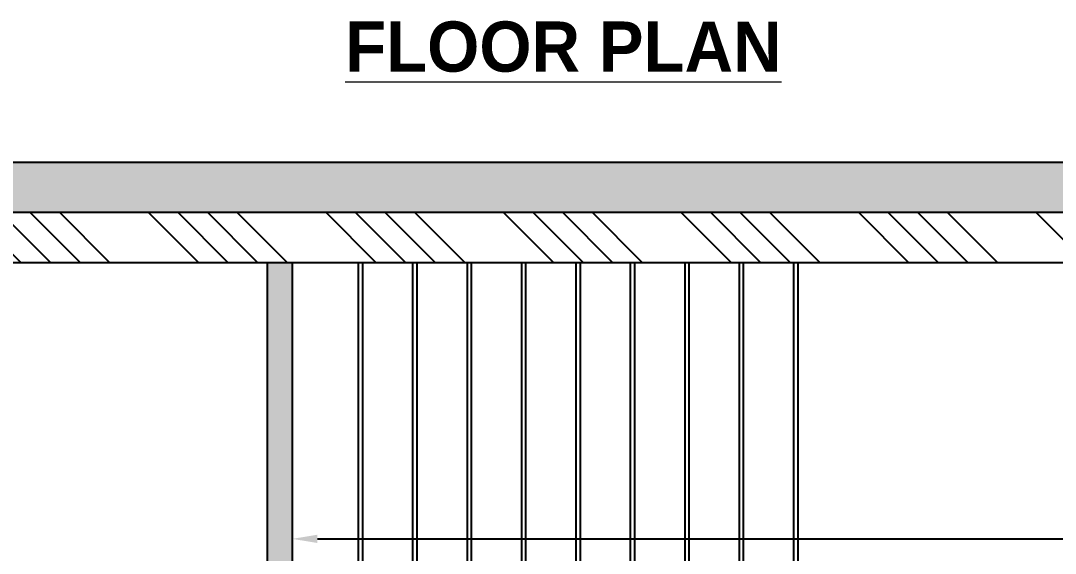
# Model space of a CAD drawing. Header units: inches. Extents: x 12792 to 19925, y -3298 to -817.
# Drawn here: x 15130.1 to 15253.7, y -2119.1 to -2055.5 of the extents above; entities that cross this region are included whole.
import ezdxf
from ezdxf import colors
from ezdxf.entities.mleader import LeaderData, LeaderLine
from ezdxf.math import Vec2, Vec3

# ---------------------------------------------------------------- set-up
doc = ezdxf.new("R2010")
doc.units = ezdxf.units.IN
doc.header["$MEASUREMENT"] = 0
doc.layers.add('.', color=30, linetype='Continuous')
doc.layers.add('IEL-HATCH-002', color=7, linetype='Continuous')
doc.styles.add('HEMI', font='stylu.ttf')
doc.styles.get("Standard").update_dxf_attribs({"font": 'arial.ttf'})

msp = doc.modelspace()

# ---------------------------------------------------------------- hatches: boundary and pattern name
at = {"layer": '.', "true_color": 0xafd9aa}
h = msp.add_hatch(dxfattribs=at)
h.set_pattern_fill('ANSI34', color=9, scale=20, angle=90)
h.set_pattern_definition([(135, (-560.51, -458.09), (-10.606602, -10.606602), []), (135, (-560.51, -454.554), (-10.606602, -10.606602), []), (135, (-560.51, -451.019), (-10.606602, -10.606602), []), (135, (-560.51, -447.483), (-10.606602, -10.606602), [])])
h.paths.add_polyline_path([(15295.63, -2078.34), (15088.73, -2078.34), (15088.73, -2084.34), (15295.63, -2084.34)])
at = {"layer": '.', "true_color": 0x977653}
h = msp.add_hatch(color=35, dxfattribs=at)
h.dxf.hatch_style = 1
h.paths.add_polyline_path([(15162.54, -2084.34), (15159.54, -2084.34), (15159.54, -2204.34), (15162.54, -2204.34)])
at = {"layer": 'IEL-HATCH-002', "true_color": 0x636466, "transparency": 33554687}
h = msp.add_hatch(dxfattribs=at)
h.set_pattern_fill('AR-CONC', color=251)
h.set_pattern_definition([(50, (-560.5096, -458.0896), (7.1726018, -0.6275213), [0.75, -8.25]), (355, (-560.51, -458.0896), (-1.3875133, 7.5219213), [0.6, -6.6]), (100.451444, (-559.912, -458.142), (5.7850885, 6.8944), [0.637402, -7.011421]), (46.1842, (-560.51, -456.09), (10.6724133, -1.655193), [1.125, -12.375]), (96.635635, (-559.62, -456.228), (9.3466195, 9.741186), [0.9561034, -10.5171376]), (351.184164, (-560.51, -456.09), (9.3466195, 9.741186), [0.9, -9.9]), (21, (-559.5096, -456.5896), (5.9690705, -4.026189), [0.75, -8.25]), (326, (-559.51, -456.5896), (2.4331533, 7.2515005), [0.6, -6.6]), (71.451445, (-559.012, -456.925), (8.4022238, 3.2253115), [0.637402, -7.011421]), (37.5, (-560.5096, -458.0896), (0.12159855, 3.32893854), [0, -6.52, 0, -6.7, 0, -6.625]), (7.5, (-560.5096, -458.0896), (2.6306954, 3.9441171), [0, -3.82, 0, -6.37, 0, -2.525]), (327.5, (-562.7396, -458.0896), (5.33822436, -0.2255487), [0, -2.5, 0, -7.8, 0, -10.35]), (317.5, (-563.7396, -458.0896), (5.8318617, 1.0010498), [0, -3.25, 0, -5.18, 0, -7.35])])
h.paths.add_polyline_path([(15313.73, -2072.34), (15083.73, -2072.34), (15083.73, -2078.34), (15313.73, -2078.34)])

# ---------------------------------------------------------------- linework, layer by layer
for p, q in [((15083.73, -2072.34), (15313.73, -2072.34)), ((15083.73, -2078.34), (15313.73, -2078.34)), ((15088.73, -2084.34), (15304.73, -2084.34)), ((15159.54, -2084.34), (15159.54, -2204.34)), ((15162.54, -2084.34), (15162.54, -2204.34))]:
    msp.add_line(p, q)
at = {"color": 252, "true_color": 0x939598}
for p, q in [((15170.43, -2084.34), (15170.43, -2204.34)), ((15170.93, -2084.34), (15170.93, -2204.34)), ((15176.93, -2084.34), (15176.93, -2204.34)), ((15177.43, -2084.34), (15177.43, -2204.34)), ((15183.43, -2084.34), (15183.43, -2204.34)), ((15183.93, -2084.34), (15183.93, -2204.34)), ((15189.93, -2084.34), (15189.93, -2204.34)), ((15190.43, -2084.34), (15190.43, -2204.34)), ((15196.43, -2084.34), (15196.43, -2204.34)), ((15196.93, -2084.34), (15196.93, -2204.34)), ((15202.93, -2084.34), (15202.93, -2204.34)), ((15203.43, -2084.34), (15203.43, -2204.34)), ((15209.43, -2084.34), (15209.43, -2204.34)), ((15209.93, -2084.34), (15209.93, -2204.34)), ((15215.93, -2084.34), (15215.93, -2204.34)), ((15216.43, -2084.34), (15216.43, -2204.34)), ((15222.43, -2084.34), (15222.43, -2204.34)), ((15222.93, -2084.34), (15222.93, -2204.34))]:
    msp.add_line(p, q, dxfattribs=at)

# ---------------------------------------------------------------- texts
at = {"color": 240, "lineweight": 5, "true_color": 0xe90039, "insert": (15141.48, -2055.54), "char_height": 6, "width": 106.8964, "attachment_point": 1, "rotation": 359.9906, "style": 'HEMI'}
msp.add_mtext('\\pxqc;{\\fStylus BT|b1|i0|c0|p34;\\LFLOOR PLAN}', dxfattribs=at)

# ---------------------------------------------------------------- leaders
at = {"color": 5}
ml = msp.add_multileader_mtext('Standard', dxfattribs=at)
ml.set_content(' ', color=5)
ml.set_leader_properties()
ml.build(insert=Vec2(0, 0))
ml.multileader.update_dxf_attribs({"text_right_attachment_type": 6, "dogleg_length": 0.36, "arrow_head_size": 3})
ctx = ml.context
ctx.base_point, ctx.char_height, ctx.arrow_head_size, ctx.landing_gap_size, ctx.plane_origin, ctx.plane_x_axis, ctx.plane_y_axis = Vec3(15339.99, -2117.42), 0.18, 3, 0.09, Vec3(15293.77, -2117.35), Vec3(-1, 0), Vec3(0, -1)
ctx.right_attachment, ctx.text_align_type = 6, 2
notes = []
notes.append((ctx, [(0, (1, 1, 0), (15339.38, -2117.33), (1, 0), 0.36, [(0, [(15162.54, -2117.35)], 0, [])])]))
ctx.mtext.insert, ctx.mtext.text_direction, ctx.mtext.rotation, ctx.mtext.alignment, ctx.mtext.flow_direction = Vec3(15339.83, -2117.51), Vec3(-1, 0), 3.141593, 3, 5
for ctx, leaders in notes:
    for number, flags, end, landing, length, lines in leaders:
        leader = LeaderData()
        leader.index, (leader.has_last_leader_line, leader.has_dogleg_vector, leader.attachment_direction) = number, flags
        leader.last_leader_point, leader.dogleg_vector, leader.dogleg_length = Vec3(end), Vec3(landing), length
        for number, points, colour, breaks in lines:
            line = LeaderLine()
            line.index, line.vertices, line.color, line.breaks = number, Vec3.list(points), colors.encode_raw_color(colour), breaks
            leader.lines.append(line)
        ctx.leaders.append(leader)

doc.saveas('drawing.dxf')
